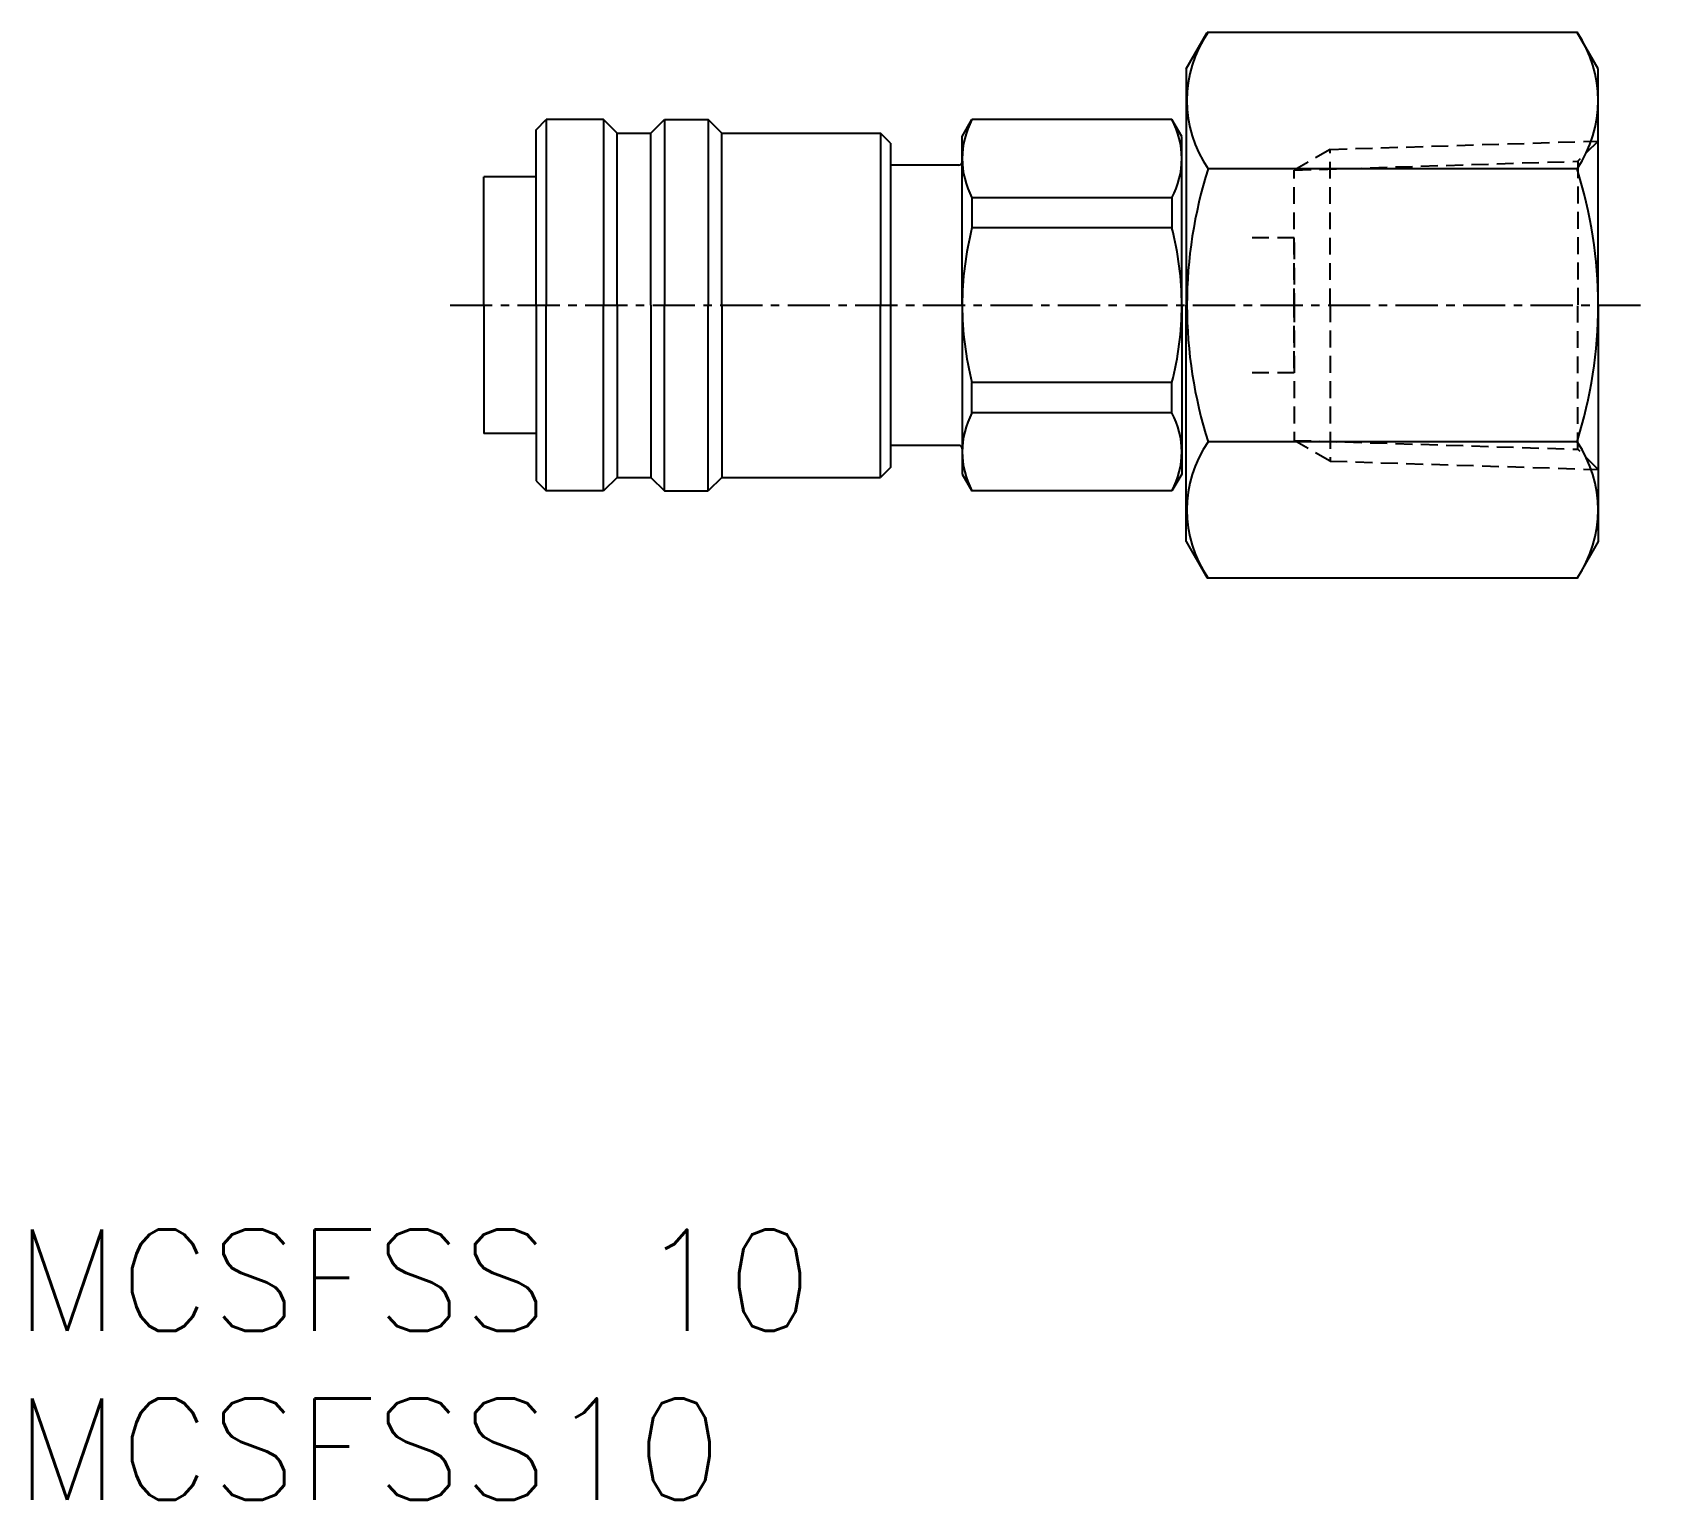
# Model space of a CAD drawing. Extents: x 0.5 to 48.4, y 0 to 43.5.
import ezdxf

# ---------------------------------------------------------------- set-up
doc = ezdxf.new("R2010")
doc.units = 0
doc.linetypes.add('CENTER', pattern=[2, 1.25, -0.25, 0.25, -0.25])
doc.linetypes.add('DASHED', pattern=[0.75, 0.5, -0.25])
doc.layers.get('0').update_dxf_attribs({"linetype": 'CONTINUOUS'})
doc.layers.add('CENTER', color=1, linetype='CENTER')
doc.styles.get("Standard").update_dxf_attribs({"font": 'txt.shx'})

# ---------------------------------------------------------------- blocks, each defined once
blk = doc.blocks.new('*U3')
at = {"color": 7, "linetype": 'CONTINUOUS'}
blk.add_text('MCSFSS10', height=3, dxfattribs=at).set_placement((0, 0))
blk = doc.blocks.new('*U4')
at = {"color": 7, "linetype": 'CONTINUOUS'}
blk.add_text('MCSFSS 10', height=3, dxfattribs=at).set_placement((0, 5))

msp = doc.modelspace()

# ---------------------------------------------------------------- linework, layer by layer
at = {"color": 7, "linetype": 'CONTINUOUS'}
for p, q in [((34.686, 42.374), (35.311, 43.457)), ((46.261, 43.457), (35.311, 43.457)), ((46.886, 42.374), (46.261, 43.457)), ((34.686, 42.374), (34.686, 35.374)), ((46.886, 35.374), (46.886, 42.374)), ((15.432, 40.574), (15.732, 40.874)), ((17.432, 40.874), (15.732, 40.874)), ((15.732, 40.874), (15.732, 35.374)), ((17.832, 40.474), (17.432, 40.874)), ((17.432, 40.874), (17.432, 35.374)), ((18.832, 40.474), (19.232, 40.874)), ((19.232, 40.874), (20.532, 40.874)), ((19.232, 40.874), (19.232, 35.374)), ((20.932, 40.474), (20.532, 40.874)), ((20.532, 40.874), (20.532, 35.374)), ((28.053, 40.374), (28.342, 40.874)), ((34.264, 40.874), (28.342, 40.874)), ((34.553, 40.374), (34.264, 40.874)), ((15.432, 35.374), (15.432, 40.574)), ((17.832, 40.474), (18.832, 40.474)), ((17.832, 35.374), (17.832, 40.474)), ((18.832, 35.374), (18.832, 40.474)), ((20.932, 40.474), (25.632, 40.474)), ((20.932, 35.374), (20.932, 40.474)), ((25.932, 40.174), (25.632, 40.474)), ((25.632, 40.474), (25.632, 35.374)), ((28.053, 35.374), (28.053, 40.374)), ((34.553, 35.374), (34.553, 40.374)), ((25.932, 40.174), (25.932, 35.374)), ((27.953, 39.524), (25.932, 39.524)), ((46.261, 39.416), (35.334, 39.416)), ((13.886, 35.374), (13.886, 39.174)), ((15.432, 39.174), (13.886, 39.174)), ((34.264, 38.559), (28.342, 38.559)), ((28.342, 38.559), (28.342, 37.666)), ((34.264, 38.559), (34.264, 37.666)), ((34.264, 37.666), (28.342, 37.666)), ((13.886, 35.374), (13.886, 31.574)), ((15.432, 35.374), (15.432, 30.174)), ((15.732, 29.874), (15.732, 35.374)), ((17.432, 29.874), (17.432, 35.374)), ((17.832, 35.374), (17.832, 30.274)), ((18.832, 35.374), (18.832, 30.274)), ((19.232, 29.874), (19.232, 35.374)), ((20.532, 29.874), (20.532, 35.374)), ((20.932, 35.374), (20.932, 30.274)), ((25.632, 30.274), (25.632, 35.374)), ((25.932, 35.374), (25.932, 30.574)), ((28.053, 35.374), (28.053, 30.374)), ((34.553, 35.374), (34.553, 30.374)), ((34.686, 28.374), (34.686, 35.374)), ((46.886, 35.374), (46.886, 28.374)), ((34.264, 33.083), (28.342, 33.083)), ((28.342, 32.19), (28.342, 33.083)), ((34.264, 32.19), (34.264, 33.083)), ((34.264, 32.19), (28.342, 32.19)), ((15.432, 31.574), (13.886, 31.574)), ((27.953, 31.224), (25.932, 31.224)), ((46.261, 31.333), (35.334, 31.333)), ((15.432, 30.174), (15.732, 29.874)), ((17.832, 30.274), (17.432, 29.874)), ((17.832, 30.274), (18.832, 30.274)), ((18.832, 30.274), (19.232, 29.874)), ((20.932, 30.274), (20.532, 29.874)), ((20.932, 30.274), (25.632, 30.274)), ((25.932, 30.574), (25.632, 30.274)), ((28.053, 30.374), (28.342, 29.874)), ((34.553, 30.374), (34.264, 29.874)), ((17.432, 29.874), (15.732, 29.874)), ((19.232, 29.874), (20.532, 29.874)), ((34.264, 29.874), (28.342, 29.874)), ((34.686, 28.374), (35.311, 27.292)), ((46.886, 28.374), (46.261, 27.292)), ((46.261, 27.292), (35.311, 27.292))]:
    msp.add_line(p, q, dxfattribs=at)
at = {"color": 3, "linetype": 'DASHED'}
for p, q in [((38.95, 39.99), (46.886, 40.238)), ((46.886, 40.238), (46.286, 39.639)), ((38.95, 39.99), (37.886, 39.376)), ((38.95, 35.374), (38.95, 39.99)), ((37.886, 39.376), (46.286, 39.639)), ((37.886, 35.374), (37.886, 39.376)), ((46.286, 39.639), (46.286, 35.374)), ((37.886, 37.374), (36.386, 37.374)), ((37.886, 37.235), (37.886, 35.374)), ((37.886, 33.514), (37.886, 35.374)), ((37.886, 35.374), (37.886, 31.373)), ((38.95, 35.374), (38.95, 30.758)), ((46.286, 31.11), (46.286, 35.374)), ((37.886, 33.374), (36.386, 33.374)), ((38.95, 30.758), (37.886, 31.373)), ((37.886, 31.373), (46.286, 31.11)), ((38.95, 30.758), (46.886, 30.51)), ((46.886, 30.51), (46.286, 31.11))]:
    msp.add_line(p, q, dxfattribs=at)
at = {"color": 7, "linetype": 'CONTINUOUS'}
for centre, radius, start, end in [((38.287, 41.437), 3.578, 145.6158, 214.3842), ((43.308, 41.437), 3.578, 325.6158, 34.3842), ((30.519, 39.717), 2.466, 151.9987, 208.0013), ((32.087, 39.717), 2.466, 331.9987, 28.0013), ((27.953, 39.624), 0.1, 270, 0), ((48.084, 35.374), 13.375, 162.412, 180), ((33.511, 35.374), 13.375, 0, 17.588), ((37.291, 35.374), 9.238, 165.6385, 180), ((25.315, 35.374), 9.238, 0, 14.3615), ((37.291, 35.374), 9.238, 180, 194.3615), ((25.315, 35.374), 9.238, 345.6385, 0), ((48.084, 35.374), 13.375, 180, 197.588), ((33.511, 35.374), 13.375, 342.412, 0), ((30.519, 31.032), 2.466, 151.9987, 208.0013), ((32.087, 31.032), 2.466, 331.9987, 28.0013), ((27.953, 31.124), 0.1, 0, 90), ((38.287, 29.312), 3.578, 145.6158, 214.3842), ((43.308, 29.312), 3.578, 325.6158, 34.3842)]:
    msp.add_arc(centre, radius, start, end, dxfattribs=at)
at = {"layer": 'CENTER', "color": 1, "linetype": 'CENTER'}
msp.add_line((12.886, 35.374), (48.381, 35.374), dxfattribs=at)

# ---------------------------------------------------------------- block references
at = {"color": 7, "linetype": 'CONTINUOUS'}
for name in ['*U4', '*U3']:
    msp.add_blockref(name, (0, 0), dxfattribs=at)

doc.saveas('drawing.dxf')
